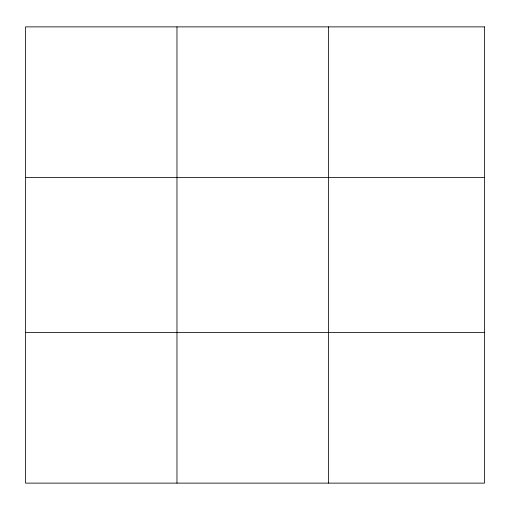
<?xml version="1.0" encoding="UTF-8"?>
<svg xmlns="http://www.w3.org/2000/svg" width="510" height="510" viewBox="0 0 510 510"><rect width="100%" height="100%" fill="white"/><g stroke="black" fill="none" stroke-linecap="round" stroke-linejoin="round"><path stroke-width="0.76" d="M176.97 483.123L176.97 26.877M328.44 483.123L328.44 26.877M25.5 177.435L484.5 177.435M25.5 332.565L484.5 332.565M484.5 26.877L484.5 483.123L25.5 483.123L25.5 26.877L484.5 26.877"/></g></svg>
